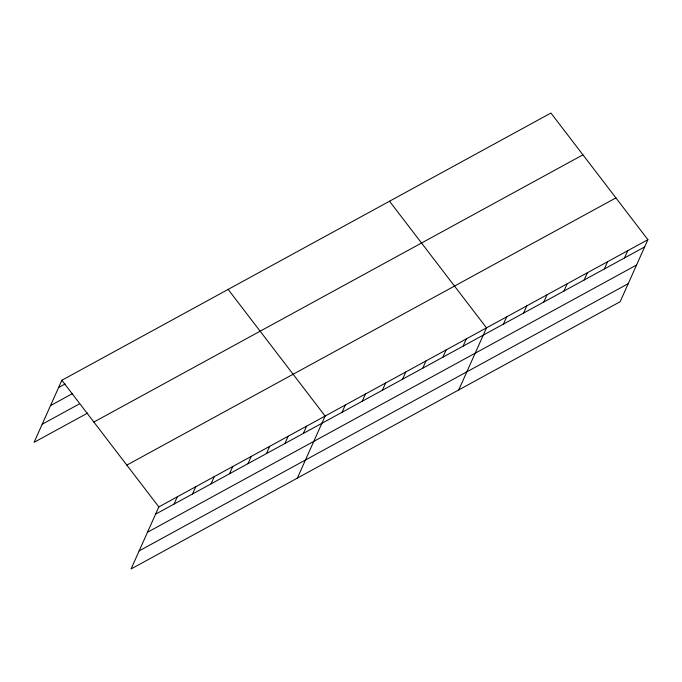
<?xml version="1.0" encoding="UTF-8"?>
<svg xmlns="http://www.w3.org/2000/svg" width="682" height="682" viewBox="0 0 682 682"><rect width="100%" height="100%" fill="white"/><g stroke="black" fill="none" stroke-linecap="round" stroke-linejoin="round"><path stroke-width="1.02" d="M647.9 239.68L158.829 506.914L131.072 568.967L620.143 301.734L647.9 239.68L550.928 113.033L61.857 380.266L34.1 442.32L87.68 413.045M174.063 504.066L177.303 496.82M192.537 493.973L195.785 486.718M211.019 483.87L214.259 476.624M229.493 473.777L232.733 466.531M247.967 463.683L251.206 456.437M266.44 453.59L269.688 446.343M284.923 443.496L288.162 436.241M303.396 433.394L306.636 426.148M297.352 478.108L325.118 416.054L228.146 289.407M342.049 412.278L345.288 405.031M362.219 401.255L365.458 394.008M382.397 390.232L385.637 382.986M402.568 379.209L405.807 371.963M422.746 368.186L425.986 360.94M442.916 357.163L446.156 349.917M463.087 346.141L466.335 338.894M458.747 389.925L486.505 327.872L389.533 201.216M503.435 324.095L506.683 316.849M523.614 313.072L526.854 305.826M543.784 302.049L547.032 294.795M563.963 291.026L567.202 283.772M584.133 280.004L587.381 272.749M604.312 268.972L607.551 261.726M624.482 257.949L627.73 250.703M58.618 387.512L65.08 383.975M50.528 405.594L72.701 393.48M42.19 424.23L79.146 404.042M93.86 422.056L582.931 154.831M126.826 465.115L615.897 197.891M155.59 514.16L644.661 246.927M147.5 532.25L636.57 265.017M139.162 550.877L628.233 283.652M61.857 380.266L158.829 506.914"/></g></svg>
